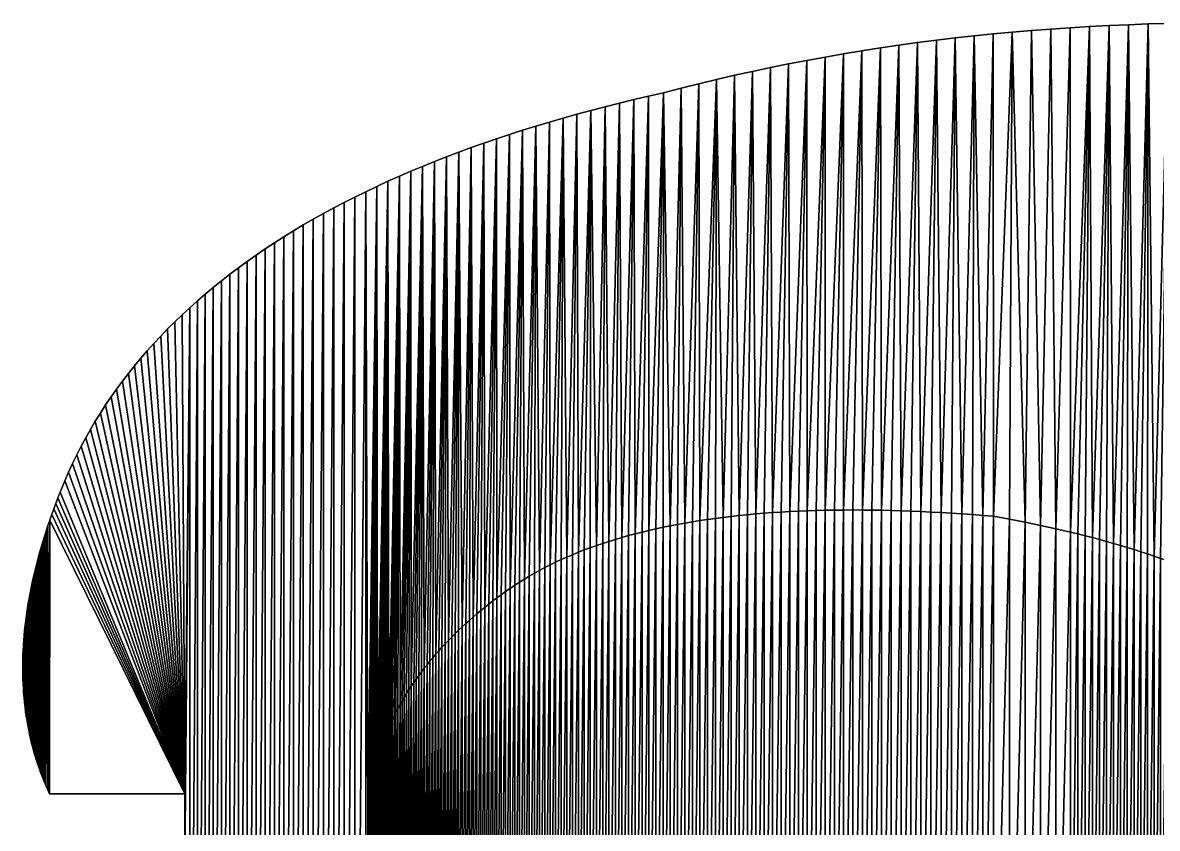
# Model space of a CAD drawing. Extents: x 10 to 917, y 10 to 841.
# Drawn here: x 9.7 to 108, y 80.1 to 149.8 of the extents above; entities that cross this region are included whole.
import ezdxf

# ---------------------------------------------------------------- set-up
doc = ezdxf.new("R2010")
doc.units = 0
doc.header["$MEASUREMENT"] = 0
doc.layers.get('0').update_dxf_attribs({"linetype": 'CONTINUOUS'})

msp = doc.modelspace()

# ---------------------------------------------------------------- linework, layer by layer
for p, q in [((100.397, 149.371), (98.722, 149.256)), ((102.079, 149.472), (100.397, 149.371)), ((103.768, 149.56), (102.079, 149.472)), ((105.464, 149.634), (103.768, 149.56)), ((107.167, 149.695), (105.464, 149.634)), ((108.877, 149.742), (107.167, 149.695)), ((90.455, 148.481), (88.823, 148.286)), ((92.094, 148.663), (90.455, 148.481)), ((93.741, 148.831), (92.094, 148.663)), ((95.394, 148.986), (93.741, 148.831)), ((97.055, 149.128), (95.394, 148.986)), ((98.722, 149.256), (97.055, 149.128)), ((83.968, 147.619), (82.365, 147.37)), ((85.579, 147.855), (83.968, 147.619)), ((87.197, 148.077), (85.579, 147.855)), ((88.823, 148.286), (87.197, 148.077)), ((77.595, 146.542), (76.02, 146.239)), ((79.178, 146.832), (77.595, 146.542)), ((80.768, 147.108), (79.178, 146.832)), ((82.365, 147.37), (80.768, 147.108)), ((72.89, 145.593), (71.336, 145.25)), ((74.452, 145.923), (72.89, 145.593)), ((76.02, 146.239), (74.452, 145.923)), ((68.249, 144.523), (66.716, 144.14)), ((69.789, 144.893), (68.249, 144.523)), ((71.336, 145.25), (69.789, 144.893)), ((63.902, 143.452), (62.629, 143.154)), ((65.19, 143.743), (63.902, 143.452)), ((66.716, 144.14), (65.19, 143.743)), ((60.13, 142.536), (58.902, 142.216)), ((61.372, 142.849), (60.13, 142.536)), ((62.629, 143.154), (61.372, 142.849)), ((56.494, 141.553), (55.312, 141.21)), ((57.69, 141.888), (56.494, 141.553)), ((58.902, 142.216), (57.69, 141.888)), ((52.994, 140.503), (51.858, 140.138)), ((54.146, 140.86), (52.994, 140.503)), ((55.312, 141.21), (54.146, 140.86)), ((50.737, 139.765), (49.631, 139.386)), ((51.858, 140.138), (50.737, 139.765)), ((47.465, 138.604), (46.405, 138.202)), ((48.541, 138.999), (47.465, 138.604)), ((49.631, 139.386), (48.541, 138.999)), ((45.36, 137.792), (44.33, 137.375)), ((46.405, 138.202), (45.36, 137.792)), ((43.315, 136.951), (42.315, 136.519)), ((44.33, 137.375), (43.315, 136.951)), ((40.362, 135.633), (39.408, 135.179)), ((41.331, 136.08), (40.362, 135.633)), ((42.315, 136.519), (41.331, 136.08)), ((38.469, 134.718), (37.545, 134.249)), ((39.408, 135.179), (38.469, 134.718)), ((36.636, 133.772), (35.743, 133.289)), ((37.545, 134.249), (36.636, 133.772)), ((34.864, 132.797), (34.001, 132.299)), ((35.743, 133.289), (34.864, 132.797)), ((33.153, 131.793), (32.32, 131.279)), ((34.001, 132.299), (33.153, 131.793)), ((31.503, 130.758), (30.7, 130.23)), ((32.32, 131.279), (31.503, 130.758)), ((29.913, 129.694), (29.141, 129.151)), ((30.7, 130.23), (29.913, 129.694)), ((29.141, 129.151), (28.384, 128.6)), ((27.642, 128.042), (26.915, 127.476)), ((28.384, 128.6), (27.642, 128.042)), ((26.204, 126.903), (25.507, 126.323)), ((26.915, 127.476), (26.204, 126.903)), ((25.507, 126.323), (24.826, 125.735)), ((24.16, 125.14), (23.509, 124.537)), ((24.826, 125.735), (24.16, 125.14)), ((22.874, 123.927), (22.253, 123.309)), ((23.509, 124.537), (22.874, 123.927)), ((22.253, 123.309), (21.648, 122.684)), ((21.058, 122.052), (20.483, 121.412)), ((21.648, 122.684), (21.058, 122.052)), ((20.483, 121.412), (19.923, 120.764)), ((19.378, 120.11), (18.849, 119.447)), ((19.923, 120.764), (19.378, 120.11)), ((18.849, 119.447), (18.334, 118.778)), ((17.835, 118.101), (17.351, 117.416)), ((18.334, 118.778), (17.835, 118.101)), ((17.351, 117.416), (16.882, 116.724)), ((16.429, 116.025), (15.99, 115.318)), ((16.882, 116.724), (16.429, 116.025)), ((15.99, 115.318), (15.567, 114.604)), ((15.567, 114.604), (15.158, 113.882)), ((14.765, 113.153), (14.388, 112.417)), ((15.158, 113.882), (14.765, 113.153)), ((14.388, 112.417), (14.025, 111.673)), ((14.025, 111.673), (13.677, 110.921)), ((13.345, 110.163), (12.947, 109.18)), ((13.677, 110.921), (13.345, 110.163)), ((12.947, 109.18), (12.756, 108.692)), ((12.571, 108.206), (12.392, 107.722)), ((12.756, 108.692), (12.571, 108.206)), ((12.219, 107.241), (12.052, 106.762)), ((12.392, 107.722), (12.219, 107.241)), ((71.755, 107.156), (71.057, 107.08)), ((72.461, 107.227), (71.755, 107.156)), ((73.176, 107.292), (72.461, 107.227)), ((73.9, 107.351), (73.176, 107.292)), ((74.631, 107.405), (73.9, 107.351)), ((75.371, 107.453), (74.631, 107.405)), ((76.12, 107.496), (75.371, 107.453)), ((76.877, 107.533), (76.12, 107.496)), ((77.642, 107.564), (76.877, 107.533)), ((78.416, 107.59), (77.642, 107.564)), ((79.198, 107.61), (78.416, 107.59)), ((79.988, 107.624), (79.198, 107.61)), ((80.787, 107.633), (79.988, 107.624)), ((81.594, 107.636), (80.787, 107.633)), ((82.41, 107.634), (81.594, 107.636)), ((83.234, 107.625), (82.41, 107.634)), ((84.066, 107.612), (83.234, 107.625)), ((84.907, 107.592), (84.066, 107.612)), ((85.756, 107.567), (84.907, 107.592)), ((86.613, 107.536), (85.756, 107.567)), ((87.479, 107.5), (86.613, 107.536)), ((88.353, 107.458), (87.479, 107.5)), ((89.236, 107.41), (88.353, 107.458)), ((90.127, 107.357), (89.236, 107.41)), ((91.026, 107.298), (90.127, 107.357)), ((91.934, 107.234), (91.026, 107.298)), ((92.85, 107.164), (91.934, 107.234)), ((93.775, 107.088), (92.85, 107.164)), ((11.89, 106.284), (11.734, 105.81)), ((12.052, 106.762), (11.89, 106.284)), ((65.15, 106.138), (64.536, 106.006)), ((65.773, 106.266), (65.15, 106.138)), ((66.404, 106.387), (65.773, 106.266)), ((67.043, 106.503), (66.404, 106.387)), ((67.691, 106.613), (67.043, 106.503)), ((68.348, 106.718), (67.691, 106.613)), ((69.012, 106.817), (68.348, 106.718)), ((69.685, 106.91), (69.012, 106.817)), ((70.367, 106.998), (69.685, 106.91)), ((71.057, 107.08), (70.367, 106.998)), ((95.155, 106.84), (93.775, 107.088)), ((96.511, 106.579), (95.155, 106.84)), ((97.844, 106.305), (96.511, 106.579)), ((99.154, 106.018), (97.844, 106.305)), ((11.584, 105.337), (11.439, 104.866)), ((11.734, 105.81), (11.584, 105.337)), ((61.59, 105.257), (61.025, 105.091)), ((62.162, 105.418), (61.59, 105.257)), ((62.743, 105.574), (62.162, 105.418)), ((63.332, 105.723), (62.743, 105.574)), ((63.93, 105.867), (63.332, 105.723)), ((64.536, 106.006), (63.93, 105.867)), ((100.441, 105.718), (99.154, 106.018)), ((101.075, 105.563), (100.441, 105.718)), ((101.704, 105.404), (101.075, 105.563)), ((102.326, 105.243), (101.704, 105.404)), ((102.943, 105.078), (102.326, 105.243)), ((11.301, 104.398), (11.168, 103.932)), ((11.439, 104.866), (11.301, 104.398)), ((58.331, 104.174), (57.817, 103.973)), ((58.853, 104.368), (58.331, 104.174)), ((59.384, 104.557), (58.853, 104.368)), ((59.922, 104.741), (59.384, 104.557)), ((60.47, 104.919), (59.922, 104.741)), ((61.025, 105.091), (60.47, 104.919)), ((103.554, 104.91), (102.943, 105.078)), ((104.16, 104.739), (103.554, 104.91)), ((104.759, 104.564), (104.16, 104.739)), ((105.352, 104.386), (104.759, 104.564)), ((105.94, 104.205), (105.352, 104.386)), ((106.522, 104.021), (105.94, 104.205)), ((11.041, 103.468), (10.919, 103.006)), ((11.168, 103.932), (11.041, 103.468)), ((56.326, 103.338), (55.846, 103.115)), ((56.815, 103.556), (56.326, 103.338)), ((57.312, 103.767), (56.815, 103.556)), ((57.817, 103.973), (57.312, 103.767)), ((107.098, 103.833), (106.522, 104.021)), ((107.668, 103.642), (107.098, 103.833)), ((108.232, 103.448), (107.668, 103.642)), ((10.804, 102.547), (10.694, 102.09)), ((10.919, 103.006), (10.804, 102.547)), ((54.455, 102.413), (54.009, 102.167)), ((54.91, 102.653), (54.455, 102.413)), ((55.374, 102.887), (54.91, 102.653)), ((55.846, 103.115), (55.374, 102.887)), ((10.59, 101.634), (10.491, 101.182)), ((10.694, 102.09), (10.59, 101.634)), ((52.719, 101.397), (52.306, 101.129)), ((53.14, 101.659), (52.719, 101.397)), ((53.57, 101.916), (53.14, 101.659)), ((54.009, 102.167), (53.57, 101.916)), ((10.312, 100.282), (10.231, 99.836)), ((10.399, 100.731), (10.312, 100.282)), ((10.491, 101.182), (10.399, 100.731)), ((51.135, 100.306), (50.77, 100.034)), ((51.504, 100.576), (51.135, 100.306)), ((51.901, 100.855), (51.504, 100.576)), ((52.306, 101.129), (51.901, 100.855)), ((10.155, 99.392), (10.086, 98.95)), ((10.231, 99.836), (10.155, 99.392)), ((50.06, 99.486), (49.713, 99.209)), ((50.412, 99.761), (50.06, 99.486)), ((50.77, 100.034), (50.412, 99.761)), ((10.022, 98.51), (9.964, 98.073)), ((10.086, 98.95), (10.022, 98.51)), ((48.708, 98.368), (48.385, 98.085)), ((49.037, 98.65), (48.708, 98.368)), ((49.372, 98.93), (49.037, 98.65)), ((49.713, 99.209), (49.372, 98.93)), ((9.912, 97.637), (9.865, 97.204)), ((9.964, 98.073), (9.912, 97.637)), ((47.756, 97.513), (47.45, 97.224)), ((48.067, 97.8), (47.756, 97.513)), ((48.385, 98.085), (48.067, 97.8)), ((9.789, 96.344), (9.76, 95.918)), ((9.824, 96.773), (9.789, 96.344)), ((9.865, 97.204), (9.824, 96.773)), ((46.567, 96.349), (46.285, 96.053)), ((46.856, 96.642), (46.567, 96.349)), ((47.15, 96.934), (46.856, 96.642)), ((47.45, 97.224), (47.15, 96.934)), ((9.736, 95.493), (9.719, 95.071)), ((9.76, 95.918), (9.736, 95.493)), ((45.737, 95.458), (45.472, 95.157)), ((46.008, 95.756), (45.737, 95.458)), ((46.285, 96.053), (46.008, 95.756)), ((9.707, 94.651), (9.7, 94.234)), ((9.719, 95.071), (9.707, 94.651)), ((44.959, 94.552), (44.712, 94.246)), ((45.213, 94.855), (44.959, 94.552)), ((45.472, 95.157), (45.213, 94.855)), ((9.7, 94.234), (9.7, 93.818)), ((9.7, 93.818), (9.705, 93.405)), ((9.705, 93.405), (9.716, 92.993)), ((44.234, 93.63), (44.004, 93.32)), ((44.47, 93.939), (44.234, 93.63)), ((44.712, 94.246), (44.47, 93.939)), ((9.716, 92.993), (9.733, 92.584)), ((9.733, 92.584), (9.756, 92.178)), ((43.349, 92.379), (43.142, 92.062)), ((43.561, 92.694), (43.349, 92.379)), ((43.78, 93.008), (43.561, 92.694)), ((44.004, 93.32), (43.78, 93.008)), ((9.756, 92.178), (9.784, 91.773)), ((9.784, 91.773), (9.818, 91.371)), ((42.746, 91.422), (42.556, 91.1)), ((42.941, 91.743), (42.746, 91.422)), ((43.142, 92.062), (42.941, 91.743)), ((9.818, 91.371), (9.858, 90.97)), ((9.858, 90.97), (9.904, 90.572)), ((9.904, 90.572), (9.955, 90.177)), ((42.195, 90.451), (42.023, 90.123)), ((42.373, 90.776), (42.195, 90.451)), ((42.556, 91.1), (42.373, 90.776)), ((9.955, 90.177), (10.012, 89.783)), ((10.012, 89.783), (10.075, 89.392)), ((41.697, 89.464), (41.543, 89.132)), ((41.857, 89.794), (41.697, 89.464)), ((42.023, 90.123), (41.857, 89.794)), ((10.075, 89.392), (10.144, 89.002)), ((10.144, 89.002), (10.218, 88.615)), ((10.218, 88.615), (10.298, 88.23)), ((41.251, 88.462), (41.115, 88.125)), ((41.394, 88.798), (41.251, 88.462)), ((41.543, 89.132), (41.394, 88.798)), ((10.298, 88.23), (10.384, 87.848)), ((10.384, 87.848), (10.476, 87.467)), ((10.476, 87.467), (10.573, 87.089)), ((40.858, 87.445), (40.739, 87.103)), ((40.983, 87.786), (40.858, 87.445)), ((41.115, 88.125), (40.983, 87.786)), ((10.573, 87.089), (10.676, 86.713)), ((10.676, 86.713), (10.785, 86.339)), ((40.625, 86.759), (40.517, 86.413)), ((40.739, 87.103), (40.625, 86.759)), ((10.785, 86.339), (10.9, 85.968)), ((10.9, 85.968), (11.02, 85.598)), ((11.02, 85.598), (11.147, 85.231)), ((40.319, 85.716), (40.229, 85.366)), ((40.416, 86.065), (40.319, 85.716)), ((40.517, 86.413), (40.416, 86.065)), ((11.147, 85.231), (11.279, 84.866)), ((11.279, 84.866), (11.416, 84.503)), ((11.416, 84.503), (11.56, 84.142)), ((40.066, 84.659), (39.993, 84.303)), ((40.145, 85.013), (40.066, 84.659)), ((40.229, 85.366), (40.145, 85.013)), ((11.56, 84.142), (11.709, 83.784)), ((11.709, 83.784), (11.864, 83.427)), ((39.865, 83.586), (39.81, 83.226)), ((39.926, 83.946), (39.865, 83.586)), ((39.993, 84.303), (39.926, 83.946)), ((11.864, 83.427), (12.025, 83.073)), ((12.025, 83.073), (23.729, 83.073)), ((23.729, 83.073), (23.729, 76.731)), ((39.76, 82.863), (39.716, 82.499)), ((39.81, 83.226), (39.76, 82.863)), ((39.647, 81.765), (39.62, 81.396)), ((39.679, 82.133), (39.647, 81.765)), ((39.716, 82.499), (39.679, 82.133)), ((39.585, 80.653), (39.577, 80.278)), ((39.6, 81.025), (39.585, 80.653)), ((39.62, 81.396), (39.6, 81.025)), ((39.577, 80.278), (39.574, 79.902))]:
    msp.add_line(p, q)

# ---------------------------------------------------------------- meshes
mesh = msp.add_polyface()
corners = [(79.988, 107.624), (80.768, 147.108), (80.787, 107.633), (82.365, 147.37), (81.594, 107.636), (82.41, 107.634), (83.968, 147.619), (83.234, 107.625), (84.066, 107.612), (85.579, 147.855), (84.907, 107.592), (85.756, 107.567), (87.197, 148.077), (86.613, 107.536), (87.479, 107.5), (88.823, 148.286), (88.353, 107.458), (89.236, 107.41), (90.455, 148.481), (90.127, 107.357), (91.026, 107.298), (92.094, 148.663), (91.934, 107.234), (92.85, 107.164), (93.741, 148.831), (93.775, 107.088), (95.394, 148.986), (95.155, 106.84), (96.511, 106.579), (97.055, 149.128), (97.844, 106.305), (98.722, 149.256), (99.154, 106.018), (100.397, 149.371), (100.441, 105.718), (102.079, 149.472), (101.075, 105.563), (101.704, 105.404), (102.326, 105.243), (103.768, 149.56), (102.943, 105.078), (103.554, 104.91), (104.16, 104.739), (105.464, 149.634)]
mesh.append_faces([[corners[k] for k in face] for face in [(0, 1, 2), (2, 3, 4), (4, 3, 5), (5, 6, 7), (7, 6, 8), (8, 9, 10), (10, 9, 11), (11, 12, 13), (13, 12, 14), (14, 15, 16), (16, 15, 17), (17, 18, 19), (19, 18, 20), (20, 21, 22), (22, 21, 23), (23, 24, 25), (25, 26, 27), (27, 26, 28), (28, 29, 30), (30, 31, 32), (32, 33, 34), (34, 35, 36), (36, 35, 37), (37, 35, 38), (38, 39, 40), (40, 39, 41), (41, 39, 42)]], dxfattribs={"vtx0": -1, "vtx1": -1})
mesh.append_faces([[corners[k] for k in face] for face in [(2, 1, 3), (5, 3, 6), (8, 6, 9), (11, 9, 12), (14, 12, 15), (17, 15, 18), (20, 18, 21), (23, 21, 24), (25, 24, 26), (28, 26, 29), (30, 29, 31), (32, 31, 33), (34, 33, 35), (38, 35, 39), (42, 39, 43)]], dxfattribs={"vtx0": -1, "vtx2": -1})
mesh = msp.add_polyface()
corners = [(117.988, 149.746), (117.914, 134.03), (117.534, 149.778), (130.294, 134.03), (118.435, 149.708), (118.876, 149.667), (119.312, 149.62), (119.741, 149.569), (104.16, 104.739), (105.464, 149.634), (104.759, 104.564), (105.352, 104.386), (105.94, 104.205), (107.167, 149.695), (106.522, 104.021), (107.098, 103.833), (107.668, 103.642), (108.877, 149.742), (108.232, 103.448), (108.791, 103.251), (109.343, 103.05), (110.594, 149.776), (109.89, 102.846), (110.431, 102.639), (110.966, 102.429), (112.319, 149.797), (111.495, 102.215), (112.019, 101.998), (112.536, 101.777), (113.048, 120.898), (114.05, 149.804), (113.048, 101.554), (117.914, 127.689), (135.693, 120.898), (115.789, 149.798), (113.048, 114.556), (113.554, 101.327), (136.63, 114.556), (114.054, 101.097), (114.548, 100.864), (115.036, 100.627), (115.518, 100.387), (115.995, 100.144), (116.466, 99.898)]
mesh.append_faces([[corners[k] for k in face] for face in [(0, 1, 2), (1, 0, 3), (8, 9, 10), (10, 9, 11), (11, 9, 12), (12, 13, 14), (14, 13, 15), (15, 13, 16), (16, 17, 18), (18, 17, 19), (19, 17, 20), (20, 21, 22), (22, 21, 23), (23, 21, 24), (24, 25, 26), (26, 25, 27), (27, 25, 28), (28, 29, 31), (29, 32, 33), (32, 2, 1), (31, 35, 36), (35, 31, 29), (36, 37, 38), (38, 37, 39), (39, 37, 40), (40, 37, 41), (41, 37, 42), (42, 37, 43)]], dxfattribs={"vtx0": -1, "vtx1": -1})
mesh.append_faces([[corners[k] for k in face] for face in [(28, 25, 29), (29, 30, 32)]], dxfattribs={"vtx0": -1, "vtx1": -1, "vtx2": -1})
mesh.append_faces([[corners[k] for k in face] for face in [(3, 0, 4), (3, 4, 5), (3, 5, 6), (3, 6, 7), (12, 9, 13), (16, 13, 17), (20, 17, 21), (24, 21, 25), (29, 25, 30), (32, 30, 34), (32, 34, 2), (36, 35, 37)]], dxfattribs={"vtx0": -1, "vtx2": -1})
mesh = msp.add_polyface()
corners = [(60.47, 104.919), (61.372, 142.849), (61.025, 105.091), (61.59, 105.257), (62.629, 143.154), (62.162, 105.418), (62.743, 105.574), (63.902, 143.452), (63.332, 105.723), (63.93, 105.867), (65.19, 143.743), (64.536, 106.006), (65.15, 106.138), (65.773, 106.266), (66.716, 144.14), (66.404, 106.387), (67.043, 106.503), (68.249, 144.523), (67.691, 106.613), (68.348, 106.718), (69.789, 144.893), (69.012, 106.817), (69.685, 106.91), (70.367, 106.998), (71.336, 145.25), (71.057, 107.08), (71.755, 107.156), (72.89, 145.593), (72.461, 107.227), (73.176, 107.292), (74.452, 145.923), (73.9, 107.351), (74.631, 107.405), (76.02, 146.239), (75.371, 107.453), (76.12, 107.496), (77.595, 146.542), (76.877, 107.533), (77.642, 107.564), (79.178, 146.832), (78.416, 107.59), (79.198, 107.61), (80.768, 147.108), (79.988, 107.624)]
mesh.append_faces([[corners[k] for k in face] for face in [(0, 1, 2), (2, 1, 3), (3, 4, 5), (5, 4, 6), (6, 7, 8), (8, 7, 9), (9, 10, 11), (11, 10, 12), (12, 10, 13), (13, 14, 15), (15, 14, 16), (16, 17, 18), (18, 17, 19), (19, 20, 21), (21, 20, 22), (22, 20, 23), (23, 24, 25), (25, 24, 26), (26, 27, 28), (28, 27, 29), (29, 30, 31), (31, 30, 32), (32, 33, 34), (34, 33, 35), (35, 36, 37), (37, 36, 38), (38, 39, 40), (40, 39, 41), (41, 42, 43)]], dxfattribs={"vtx0": -1, "vtx1": -1})
mesh.append_faces([[corners[k] for k in face] for face in [(3, 1, 4), (6, 4, 7), (9, 7, 10), (13, 10, 14), (16, 14, 17), (19, 17, 20), (23, 20, 24), (26, 24, 27), (29, 27, 30), (32, 30, 33), (35, 33, 36), (38, 36, 39), (41, 39, 42)]], dxfattribs={"vtx0": -1, "vtx2": -1})
mesh = msp.add_polyface()
corners = [(47.756, 97.513), (48.541, 138.999), (48.067, 97.8), (48.385, 98.085), (48.708, 98.368), (49.631, 139.386), (49.037, 98.65), (49.372, 98.93), (49.713, 99.209), (50.737, 139.765), (50.06, 99.486), (50.412, 99.761), (50.77, 100.034), (51.858, 140.138), (51.135, 100.306), (51.504, 100.576), (51.901, 100.855), (52.994, 140.503), (52.306, 101.129), (52.719, 101.397), (53.14, 101.659), (54.146, 140.86), (53.57, 101.916), (54.009, 102.167), (54.455, 102.413), (55.312, 141.21), (54.91, 102.653), (55.374, 102.887), (56.494, 141.553), (55.846, 103.115), (56.326, 103.338), (56.815, 103.556), (57.69, 141.888), (57.312, 103.767), (57.817, 103.973), (58.902, 142.216), (58.331, 104.174), (58.853, 104.368), (59.384, 104.557), (60.13, 142.536), (59.922, 104.741), (60.47, 104.919), (61.372, 142.849)]
mesh.append_faces([[corners[k] for k in face] for face in [(0, 1, 2), (2, 1, 3), (3, 1, 4), (4, 5, 6), (6, 5, 7), (7, 5, 8), (8, 9, 10), (10, 9, 11), (11, 9, 12), (12, 13, 14), (14, 13, 15), (15, 13, 16), (16, 17, 18), (18, 17, 19), (19, 17, 20), (20, 21, 22), (22, 21, 23), (23, 21, 24), (24, 25, 26), (26, 25, 27), (27, 28, 29), (29, 28, 30), (30, 28, 31), (31, 32, 33), (33, 32, 34), (34, 35, 36), (36, 35, 37), (37, 35, 38), (38, 39, 40), (40, 39, 41)]], dxfattribs={"vtx0": -1, "vtx1": -1})
mesh.append_faces([[corners[k] for k in face] for face in [(4, 1, 5), (8, 5, 9), (12, 9, 13), (16, 13, 17), (20, 17, 21), (24, 21, 25), (27, 25, 28), (31, 28, 32), (34, 32, 35), (38, 35, 39), (41, 39, 42)]], dxfattribs={"vtx0": -1, "vtx2": -1})
mesh = msp.add_polyface()
corners = [(23.729, 83.073), (22.874, 123.927), (23.509, 124.537), (24.16, 125.14), (39.577, 80.278), (39.408, 135.179), (40.362, 135.633), (40.416, 86.065), (41.331, 136.08), (40.983, 87.786), (41.115, 88.125), (41.251, 88.462), (41.394, 88.798), (42.315, 136.519), (41.543, 89.132), (41.697, 89.464), (41.857, 89.794), (42.023, 90.123), (42.195, 90.451), (42.373, 90.776), (43.315, 136.951), (42.556, 91.1), (42.746, 91.422), (42.941, 91.743), (43.142, 92.062), (43.349, 92.379), (44.33, 137.375), (43.561, 92.694), (43.78, 93.008), (44.004, 93.32), (44.234, 93.63), (44.47, 93.939), (45.36, 137.792), (44.712, 94.246), (44.959, 94.552), (45.213, 94.855), (45.472, 95.157), (46.405, 138.202), (45.737, 95.458), (46.008, 95.756), (46.285, 96.053), (46.567, 96.349), (47.465, 138.604), (46.856, 96.642), (47.15, 96.934), (47.45, 97.224), (47.756, 97.513), (48.541, 138.999)]
mesh.append_faces([[corners[k] for k in face] for face in [(9, 8, 10), (10, 8, 11), (11, 8, 12), (12, 13, 14), (14, 13, 15), (15, 13, 16), (16, 13, 17), (17, 13, 18), (18, 13, 19), (19, 20, 21), (21, 20, 22), (22, 20, 23), (23, 20, 24), (24, 20, 25), (25, 26, 27), (27, 26, 28), (28, 26, 29), (29, 26, 30), (30, 26, 31), (31, 32, 33), (33, 32, 34), (34, 32, 35), (35, 32, 36), (36, 37, 38), (38, 37, 39), (39, 37, 40), (40, 37, 41), (41, 42, 43), (43, 42, 44), (44, 42, 45), (45, 42, 46)]], dxfattribs={"vtx0": -1, "vtx1": -1})
mesh.append_faces([[corners[k] for k in face] for face in [(0, 1, 2), (0, 2, 3), (4, 5, 6), (7, 6, 8), (12, 8, 13), (19, 13, 20), (25, 20, 26), (31, 26, 32), (36, 32, 37), (41, 37, 42), (46, 42, 47)]], dxfattribs={"vtx0": -1, "vtx2": -1})
mesh = msp.add_polyface()
corners = [(23.729, 83.073), (24.16, 125.14), (23.729, 76.731), (24.16, 34.665), (24.826, 125.735), (24.826, 34.07), (25.507, 126.323), (25.507, 33.482), (26.204, 126.903), (26.204, 32.901), (26.915, 127.476), (26.915, 32.328), (27.642, 128.042), (27.642, 31.763), (28.384, 128.6), (28.384, 31.205), (29.141, 129.151), (29.141, 30.654), (29.913, 129.694), (29.913, 30.111), (30.7, 130.23), (30.7, 29.575), (31.503, 130.758), (31.503, 29.046), (32.32, 131.279), (32.32, 28.525), (33.153, 131.793), (33.153, 28.012), (34.001, 132.299), (34.001, 27.506), (34.864, 132.797), (34.864, 27.007), (35.743, 133.289), (35.743, 26.516), (36.636, 133.772), (36.636, 26.032), (37.545, 134.249), (37.545, 25.556), (38.469, 134.718), (38.469, 25.087), (39.408, 135.179), (39.574, 79.902), (39.577, 80.278), (40.362, 135.633), (39.585, 80.653), (39.6, 81.025), (39.62, 81.396), (39.647, 81.765), (39.679, 82.133), (39.716, 82.499), (39.76, 82.863), (39.81, 83.226), (39.865, 83.586), (39.926, 83.946), (39.993, 84.303), (40.066, 84.659), (40.145, 85.013), (40.229, 85.366), (40.319, 85.716), (40.416, 86.065), (41.331, 136.08), (40.517, 86.413), (40.625, 86.759), (40.739, 87.103), (40.858, 87.445), (40.983, 87.786)]
mesh.append_faces([[corners[k] for k in face] for face in [(0, 1, 2), (41, 40, 42), (42, 43, 44), (44, 43, 45), (45, 43, 46), (46, 43, 47), (47, 43, 48), (48, 43, 49), (49, 43, 50), (50, 43, 51), (51, 43, 52), (52, 43, 53), (53, 43, 54), (54, 43, 55), (55, 43, 56), (56, 43, 57), (57, 43, 58), (58, 43, 59), (59, 60, 61), (61, 60, 62), (62, 60, 63), (63, 60, 64), (64, 60, 65)]], dxfattribs={"vtx0": -1, "vtx1": -1})
mesh.append_faces([[corners[k] for k in face] for face in [(3, 1, 4), (5, 4, 6), (7, 6, 8), (9, 8, 10), (11, 10, 12), (13, 12, 14), (15, 14, 16), (17, 16, 18), (19, 18, 20), (21, 20, 22), (23, 22, 24), (25, 24, 26), (27, 26, 28), (29, 28, 30), (31, 30, 32), (33, 32, 34), (35, 34, 36), (37, 36, 38), (39, 38, 40)]], dxfattribs={"vtx0": -1, "vtx2": -1})
mesh = msp.add_polyface()
corners = [(11.041, 56.336), (11.02, 74.207), (11.147, 74.574), (11.168, 55.873), (11.279, 74.939), (11.301, 55.406), (11.416, 75.302), (11.439, 54.938), (11.56, 75.662), (11.584, 54.468), (11.709, 76.021), (11.734, 53.995), (11.864, 76.377), (11.89, 53.52), (12.025, 76.731), (12.052, 53.043), (23.729, 76.731), (12.219, 52.564), (12.392, 52.082), (24.16, 34.665), (24.16, 125.14), (24.826, 125.735), (24.826, 34.07), (25.507, 126.323), (25.507, 33.482), (26.204, 126.903), (26.204, 32.901), (26.915, 127.476), (26.915, 32.328), (27.642, 128.042), (27.642, 31.763), (28.384, 128.6), (28.384, 31.205), (29.141, 129.151), (29.141, 30.654), (29.913, 129.694), (29.913, 30.111), (30.7, 130.23), (30.7, 29.575), (31.503, 130.758), (31.503, 29.046), (32.32, 131.279), (32.32, 28.525), (33.153, 131.793), (33.153, 28.012), (34.001, 132.299), (34.001, 27.506), (34.864, 132.797), (34.864, 27.007), (35.743, 133.289), (35.743, 26.516), (36.636, 133.772), (36.636, 26.032), (37.545, 134.249), (37.545, 25.556), (38.469, 134.718), (38.469, 25.087), (39.408, 135.179), (39.408, 24.625), (39.574, 79.902), (39.577, 79.526), (40.362, 24.171), (39.585, 79.152), (39.6, 78.779), (39.62, 78.408)]
mesh.append_faces([[corners[k] for k in face] for face in [(0, 2, 3), (3, 4, 5), (5, 6, 7), (7, 8, 9), (9, 10, 11), (11, 12, 13), (13, 14, 15), (15, 16, 17), (17, 16, 18), (19, 21, 22), (22, 23, 24), (24, 25, 26), (26, 27, 28), (28, 29, 30), (30, 31, 32), (32, 33, 34), (34, 35, 36), (36, 37, 38), (38, 39, 40), (40, 41, 42), (42, 43, 44), (44, 45, 46), (46, 47, 48), (48, 49, 50), (50, 51, 52), (52, 53, 54), (54, 55, 56), (56, 57, 58), (60, 58, 59)]], dxfattribs={"vtx0": -1, "vtx1": -1})
mesh.append_faces([[corners[k] for k in face] for face in [(19, 16, 20), (58, 57, 59)]], dxfattribs={"vtx0": -1, "vtx1": -1, "vtx2": -1})
mesh.append_faces([[corners[k] for k in face] for face in [(0, 1, 2), (3, 2, 4), (5, 4, 6), (7, 6, 8), (9, 8, 10), (11, 10, 12), (13, 12, 14), (15, 14, 16), (61, 60, 62), (61, 62, 63), (61, 63, 64)]], dxfattribs={"vtx0": -1, "vtx2": -1})
mesh = msp.add_polyface()
corners = [(10.218, 88.615), (10.155, 99.392), (10.231, 99.836), (10.298, 88.23), (10.312, 100.282), (10.384, 87.848), (10.399, 100.731), (10.476, 87.467), (10.491, 101.182), (10.573, 87.089), (10.59, 101.634), (10.676, 86.713), (10.694, 102.09), (10.785, 86.339), (10.804, 102.547), (10.9, 85.968), (10.919, 103.006), (11.02, 85.598), (11.041, 103.468), (11.147, 85.231), (11.168, 103.932), (11.279, 84.866), (11.301, 104.398), (11.416, 84.503), (11.439, 104.866), (11.56, 84.142), (11.584, 105.337), (11.709, 83.784), (11.734, 105.81), (11.864, 83.427), (11.89, 106.284), (12.025, 83.073), (12.052, 106.762), (23.729, 83.073), (12.219, 107.241), (12.392, 107.722), (12.571, 108.206), (12.756, 108.692), (12.947, 109.18), (13.345, 110.163), (13.677, 110.921), (14.025, 111.673), (14.388, 112.417), (14.765, 113.153), (15.158, 113.882), (15.567, 114.604), (15.99, 115.318), (16.429, 116.025), (16.882, 116.724), (17.351, 117.416), (17.835, 118.101), (18.334, 118.778), (18.849, 119.447), (19.378, 120.11), (19.923, 120.764), (20.483, 121.412), (21.058, 122.052), (21.648, 122.684), (22.253, 123.309), (22.874, 123.927)]
mesh.append_faces([[corners[k] for k in face] for face in [(0, 1, 2), (3, 2, 4), (5, 4, 6), (7, 6, 8), (9, 8, 10), (11, 10, 12), (13, 12, 14), (15, 14, 16), (17, 16, 18), (19, 18, 20), (21, 20, 22), (23, 22, 24), (25, 24, 26), (27, 26, 28), (29, 28, 30), (31, 30, 32), (33, 32, 34), (33, 34, 35), (33, 35, 36), (33, 36, 37), (33, 37, 38), (33, 38, 39), (33, 39, 40), (33, 40, 41), (33, 41, 42), (33, 42, 43), (33, 43, 44), (33, 44, 45), (33, 45, 46), (33, 46, 47), (33, 47, 48), (33, 48, 49), (33, 49, 50), (33, 50, 51), (33, 51, 52), (33, 52, 53), (33, 53, 54), (33, 54, 55), (33, 55, 56), (33, 56, 57), (33, 57, 58), (33, 58, 59)]], dxfattribs={"vtx0": -1, "vtx2": -1})
mesh = msp.add_polyface()
corners = [(58.853, 55.436), (59.384, 104.557), (59.384, 55.247), (59.922, 104.741), (59.922, 55.064), (60.47, 104.919), (60.47, 54.886), (61.025, 105.091), (61.025, 54.714), (61.59, 105.257), (61.59, 54.547), (62.162, 105.418), (62.162, 54.386), (62.743, 105.574), (62.743, 54.231), (63.332, 105.723), (63.332, 54.081), (63.93, 105.867), (63.93, 53.937), (64.536, 106.006), (64.536, 53.799), (65.15, 106.138), (65.15, 53.666), (65.773, 106.266), (65.773, 53.539), (66.404, 106.387), (66.404, 53.418), (67.043, 106.503), (67.043, 53.302), (67.691, 106.613), (67.691, 53.192), (68.348, 106.718), (68.348, 53.087), (69.012, 106.817), (69.012, 52.988), (69.685, 106.91), (69.685, 52.895), (70.367, 106.998), (70.367, 52.807), (71.057, 107.08), (71.057, 52.725), (71.755, 107.156), (71.755, 52.649), (72.461, 107.227), (72.461, 52.578), (73.176, 107.292), (73.176, 52.513), (73.9, 107.351), (73.9, 52.453), (74.631, 107.405), (74.631, 52.399), (75.371, 107.453), (75.371, 52.351), (76.12, 107.496), (76.12, 52.309), (76.877, 107.533)]
mesh.append_faces([[corners[k] for k in face] for face in [(0, 1, 2), (2, 3, 4), (4, 5, 6), (6, 7, 8), (8, 9, 10), (10, 11, 12), (12, 13, 14), (14, 15, 16), (16, 17, 18), (18, 19, 20), (20, 21, 22), (22, 23, 24), (24, 25, 26), (26, 27, 28), (28, 29, 30), (30, 31, 32), (32, 33, 34), (34, 35, 36), (36, 37, 38), (38, 39, 40), (40, 41, 42), (42, 43, 44), (44, 45, 46), (46, 47, 48), (48, 49, 50), (50, 51, 52), (52, 53, 54)]], dxfattribs={"vtx0": -1, "vtx1": -1})
mesh.append_faces([[corners[k] for k in face] for face in [(2, 1, 3), (4, 3, 5), (6, 5, 7), (8, 7, 9), (10, 9, 11), (12, 11, 13), (14, 13, 15), (16, 15, 17), (18, 17, 19), (20, 19, 21), (22, 21, 23), (24, 23, 25), (26, 25, 27), (28, 27, 29), (30, 29, 31), (32, 31, 33), (34, 33, 35), (36, 35, 37), (38, 37, 39), (40, 39, 41), (42, 41, 43), (44, 43, 45), (46, 45, 47), (48, 47, 49), (50, 49, 51), (52, 51, 53), (54, 53, 55)]], dxfattribs={"vtx0": -1, "vtx2": -1})
mesh = msp.add_polyface()
corners = [(76.12, 52.309), (76.877, 107.533), (76.877, 52.272), (77.642, 107.564), (77.642, 52.24), (78.416, 107.59), (78.416, 52.215), (79.198, 107.61), (79.198, 52.195), (79.988, 107.624), (79.988, 52.18), (80.787, 107.633), (80.787, 52.172), (81.594, 107.636), (81.594, 52.169), (82.41, 107.634), (82.41, 52.171), (83.234, 107.625), (83.234, 52.179), (84.066, 107.612), (84.066, 52.193), (84.907, 107.592), (84.907, 52.212), (85.756, 107.567), (85.756, 52.237), (86.613, 107.536), (86.613, 52.268), (87.479, 107.5), (87.479, 52.305), (88.353, 107.458), (88.353, 52.346), (89.236, 107.41), (89.236, 52.394), (90.127, 107.357), (90.127, 52.447), (91.026, 107.298), (91.026, 52.506), (91.934, 107.234), (91.934, 52.571), (92.85, 107.164), (92.85, 52.641), (93.775, 107.088), (93.775, 52.717), (95.155, 106.84), (95.155, 52.965), (96.511, 106.579), (96.511, 53.226), (97.844, 106.305), (97.844, 53.5), (99.154, 106.018), (99.154, 53.787), (100.441, 105.718), (100.441, 54.087), (101.075, 105.563), (101.075, 54.242)]
mesh.append_faces([[corners[k] for k in face] for face in [(0, 1, 2), (2, 3, 4), (4, 5, 6), (6, 7, 8), (8, 9, 10), (10, 11, 12), (12, 13, 14), (14, 15, 16), (16, 17, 18), (18, 19, 20), (20, 21, 22), (22, 23, 24), (24, 25, 26), (26, 27, 28), (28, 29, 30), (30, 31, 32), (32, 33, 34), (34, 35, 36), (36, 37, 38), (38, 39, 40), (40, 41, 42), (42, 43, 44), (44, 45, 46), (46, 47, 48), (48, 49, 50), (50, 51, 52), (52, 53, 54)]], dxfattribs={"vtx0": -1, "vtx1": -1})
mesh.append_faces([[corners[k] for k in face] for face in [(2, 1, 3), (4, 3, 5), (6, 5, 7), (8, 7, 9), (10, 9, 11), (12, 11, 13), (14, 13, 15), (16, 15, 17), (18, 17, 19), (20, 19, 21), (22, 21, 23), (24, 23, 25), (26, 25, 27), (28, 27, 29), (30, 29, 31), (32, 31, 33), (34, 33, 35), (36, 35, 37), (38, 37, 39), (40, 39, 41), (42, 41, 43), (44, 43, 45), (46, 45, 47), (48, 47, 49), (50, 49, 51), (52, 51, 53)]], dxfattribs={"vtx0": -1, "vtx2": -1})
mesh = msp.add_polyface()
corners = [(9.7, 94.234), (9.705, 93.405), (9.7, 93.818), (9.707, 94.651), (9.716, 92.993), (9.719, 95.071), (9.733, 92.584), (9.736, 95.493), (9.756, 92.178), (9.76, 95.918), (9.784, 91.773), (9.789, 96.344), (9.818, 91.371), (9.824, 96.773), (9.858, 90.97), (9.865, 97.204), (9.904, 90.572), (9.912, 97.637), (9.955, 90.177), (9.964, 98.073), (10.012, 89.783), (10.022, 98.51), (10.075, 89.392), (10.086, 98.95), (10.144, 89.002), (10.155, 99.392), (10.218, 88.615), (10.231, 99.836), (10.298, 88.23), (10.312, 100.282), (10.384, 87.848), (10.399, 100.731), (10.476, 87.467), (10.491, 101.182), (10.573, 87.089), (10.59, 101.634), (10.676, 86.713), (10.694, 102.09), (10.785, 86.339), (10.804, 102.547), (10.9, 85.968), (10.919, 103.006), (11.02, 85.598), (11.041, 103.468), (11.147, 85.231), (11.168, 103.932), (11.279, 84.866), (11.301, 104.398), (11.416, 84.503), (11.439, 104.866), (11.56, 84.142), (11.584, 105.337), (11.709, 83.784), (11.734, 105.81), (11.864, 83.427), (11.89, 106.284), (12.025, 83.073), (12.052, 106.762), (23.729, 83.073)]
mesh.append_faces([[corners[k] for k in face] for face in [(0, 1, 2)]], dxfattribs={"vtx0": -1})
mesh.append_faces([[corners[k] for k in face] for face in [(1, 3, 4), (4, 5, 6), (6, 7, 8), (8, 9, 10), (10, 11, 12), (12, 13, 14), (14, 15, 16), (16, 17, 18), (18, 19, 20), (20, 21, 22), (22, 23, 24), (24, 25, 26), (26, 27, 28), (28, 29, 30), (30, 31, 32), (32, 33, 34), (34, 35, 36), (36, 37, 38), (38, 39, 40), (40, 41, 42), (42, 43, 44), (44, 45, 46), (46, 47, 48), (48, 49, 50), (50, 51, 52), (52, 53, 54), (54, 55, 56), (56, 57, 58)]], dxfattribs={"vtx0": -1, "vtx1": -1})
mesh.append_faces([[corners[k] for k in face] for face in [(1, 0, 3), (4, 3, 5), (6, 5, 7), (8, 7, 9), (10, 9, 11), (12, 11, 13), (14, 13, 15), (16, 15, 17), (18, 17, 19), (20, 19, 21), (22, 21, 23), (24, 23, 25)]], dxfattribs={"vtx0": -1, "vtx2": -1})
mesh = msp.add_polyface()
corners = [(101.075, 54.242), (101.075, 105.563), (101.704, 105.404), (101.704, 54.4), (102.326, 105.243), (102.326, 54.562), (102.943, 105.078), (102.943, 54.726), (103.554, 104.91), (103.554, 54.894), (104.16, 104.739), (104.16, 55.066), (104.759, 104.564), (104.759, 55.24), (105.352, 104.386), (105.352, 55.418), (105.94, 104.205), (105.94, 55.599), (106.522, 104.021), (106.522, 55.784), (107.098, 103.833), (107.098, 55.971), (107.668, 103.642), (107.668, 56.162), (108.232, 103.448), (108.232, 56.356), (108.791, 103.251), (108.791, 56.554), (109.343, 103.05), (109.343, 56.754), (109.89, 102.846), (109.89, 56.958), (110.431, 102.639), (110.431, 57.166), (110.966, 102.429), (110.966, 57.376), (111.495, 102.215), (111.495, 57.59), (112.019, 101.998), (112.019, 57.807), (112.536, 101.777), (112.536, 58.027), (113.048, 101.554), (113.048, 58.251), (113.554, 101.327), (113.554, 58.477), (114.054, 101.097), (114.054, 58.708), (114.548, 100.864), (114.548, 58.941), (115.036, 100.627), (115.036, 59.177), (115.518, 100.387), (115.518, 59.417), (115.995, 100.144), (115.995, 59.661)]
mesh.append_faces([[corners[k] for k in face] for face in [(0, 2, 3), (3, 4, 5), (5, 6, 7), (7, 8, 9), (9, 10, 11), (11, 12, 13), (13, 14, 15), (15, 16, 17), (17, 18, 19), (19, 20, 21), (21, 22, 23), (23, 24, 25), (25, 26, 27), (27, 28, 29), (29, 30, 31), (31, 32, 33), (33, 34, 35), (35, 36, 37), (37, 38, 39), (39, 40, 41), (41, 42, 43), (43, 44, 45), (45, 46, 47), (47, 48, 49), (49, 50, 51), (51, 52, 53), (53, 54, 55)]], dxfattribs={"vtx0": -1, "vtx1": -1})
mesh.append_faces([[corners[k] for k in face] for face in [(0, 1, 2), (3, 2, 4), (5, 4, 6), (7, 6, 8), (9, 8, 10), (11, 10, 12), (13, 12, 14), (15, 14, 16), (17, 16, 18), (19, 18, 20), (21, 20, 22), (23, 22, 24), (25, 24, 26), (27, 26, 28), (29, 28, 30), (31, 30, 32), (33, 32, 34), (35, 34, 36), (37, 36, 38), (39, 38, 40), (41, 40, 42), (43, 42, 44), (45, 44, 46), (47, 46, 48), (49, 48, 50), (51, 50, 52), (53, 52, 54)]], dxfattribs={"vtx0": -1, "vtx2": -1})
mesh = msp.add_polyface()
corners = [(48.067, 62.005), (48.067, 97.8), (48.385, 98.085), (48.385, 61.72), (48.708, 98.368), (48.708, 61.436), (49.037, 98.65), (49.037, 61.154), (49.372, 98.93), (49.372, 60.874), (49.713, 99.209), (49.713, 60.596), (50.06, 99.486), (50.06, 60.319), (50.412, 99.761), (50.412, 60.044), (50.77, 100.034), (50.77, 59.77), (51.135, 100.306), (51.135, 59.499), (51.504, 100.576), (51.504, 59.229), (51.901, 100.855), (51.901, 58.949), (52.306, 101.129), (52.306, 58.676), (52.719, 101.397), (52.719, 58.408), (53.14, 101.659), (53.14, 58.145), (53.57, 101.916), (53.57, 57.889), (54.009, 102.167), (54.009, 57.637), (54.455, 102.413), (54.455, 57.392), (54.91, 102.653), (54.91, 57.152), (55.374, 102.887), (55.374, 56.918), (55.846, 103.115), (55.846, 56.689), (56.326, 103.338), (56.326, 56.466), (56.815, 103.556), (56.815, 56.249), (57.312, 103.767), (57.312, 56.038), (57.817, 103.973), (57.817, 55.832), (58.331, 104.174), (58.331, 55.631), (58.853, 104.368), (58.853, 55.436), (59.384, 104.557)]
mesh.append_faces([[corners[k] for k in face] for face in [(0, 2, 3), (3, 4, 5), (5, 6, 7), (7, 8, 9), (9, 10, 11), (11, 12, 13), (13, 14, 15), (15, 16, 17), (17, 18, 19), (19, 20, 21), (21, 22, 23), (23, 24, 25), (25, 26, 27), (27, 28, 29), (29, 30, 31), (31, 32, 33), (33, 34, 35), (35, 36, 37), (37, 38, 39), (39, 40, 41), (41, 42, 43), (43, 44, 45), (45, 46, 47), (47, 48, 49), (49, 50, 51), (51, 52, 53)]], dxfattribs={"vtx0": -1, "vtx1": -1})
mesh.append_faces([[corners[k] for k in face] for face in [(0, 1, 2), (3, 2, 4), (5, 4, 6), (7, 6, 8), (9, 8, 10), (11, 10, 12), (13, 12, 14), (15, 14, 16), (17, 16, 18), (19, 18, 20), (21, 20, 22), (23, 22, 24), (25, 24, 26), (27, 26, 28), (29, 28, 30), (31, 30, 32), (33, 32, 34), (35, 34, 36), (37, 36, 38), (39, 38, 40), (41, 40, 42), (43, 42, 44), (45, 44, 46), (47, 46, 48), (49, 48, 50), (51, 50, 52), (53, 52, 54)]], dxfattribs={"vtx0": -1, "vtx2": -1})
mesh = msp.add_polyface()
corners = [(39.577, 80.278), (39.577, 79.526), (39.574, 79.902), (39.585, 80.653), (39.585, 79.152), (39.6, 81.025), (39.6, 78.779), (39.62, 81.396), (39.62, 78.408), (39.647, 81.765), (39.647, 78.039), (39.679, 82.133), (39.679, 77.672), (39.716, 82.499), (39.716, 77.306), (39.76, 82.863), (39.76, 76.941), (39.81, 83.226), (39.81, 76.579), (39.865, 83.586), (39.865, 76.218), (39.926, 83.946), (39.926, 75.859), (39.993, 84.303), (39.993, 75.501), (40.066, 84.659), (40.066, 75.145), (40.145, 85.013), (40.145, 74.791), (40.229, 85.366), (40.229, 74.439), (40.319, 85.716), (40.319, 74.088), (40.416, 86.065), (40.416, 73.739), (40.517, 86.413), (40.517, 73.392), (40.625, 86.759), (40.625, 73.046), (40.739, 87.103), (40.739, 72.702), (40.858, 87.445), (40.858, 72.359), (40.983, 87.786), (40.983, 72.019), (41.115, 88.125), (41.115, 71.68), (41.251, 88.462), (41.251, 71.342), (41.394, 88.798), (41.394, 71.007), (41.543, 89.132), (41.543, 70.673), (41.697, 89.464), (41.697, 70.341), (41.857, 89.794), (41.857, 70.01), (42.023, 90.123), (42.023, 69.681), (42.195, 90.451), (42.195, 69.354), (42.373, 90.776), (42.373, 69.028), (42.556, 91.1), (42.556, 68.704), (42.746, 91.422), (42.746, 68.382), (42.941, 91.743), (42.941, 68.062), (43.142, 92.062), (43.142, 67.743), (43.349, 92.379), (43.349, 67.426), (43.561, 92.694), (43.561, 67.11), (43.78, 93.008), (43.78, 66.797), (44.004, 93.32), (44.004, 66.484), (44.234, 93.63), (44.234, 66.174), (44.47, 93.939), (44.47, 65.865), (44.712, 94.246), (44.712, 65.558), (44.959, 94.552), (44.959, 65.253), (45.213, 94.855), (45.213, 64.949), (45.472, 95.157), (45.472, 64.647), (45.737, 95.458), (45.737, 64.347), (46.008, 95.756), (46.008, 64.048), (46.285, 96.053), (46.285, 63.751), (46.567, 96.349), (46.567, 63.456), (46.856, 96.642), (46.856, 63.162), (47.15, 96.934), (47.15, 62.87), (47.45, 97.224), (47.45, 62.58), (47.756, 97.513), (47.756, 62.292), (48.067, 97.8)]
mesh.append_faces([[corners[k] for k in face] for face in [(0, 1, 2)]], dxfattribs={"vtx0": -1})
mesh.append_faces([[corners[k] for k in face] for face in [(1, 0, 3), (4, 3, 5), (6, 5, 7), (8, 7, 9), (10, 9, 11), (12, 11, 13), (14, 13, 15), (16, 15, 17), (18, 17, 19), (20, 19, 21), (22, 21, 23), (24, 23, 25), (26, 25, 27), (28, 27, 29), (30, 29, 31), (32, 31, 33), (34, 33, 35), (36, 35, 37), (38, 37, 39), (40, 39, 41), (42, 41, 43), (44, 43, 45), (46, 45, 47), (48, 47, 49), (50, 49, 51), (52, 51, 53), (54, 53, 55), (56, 55, 57), (58, 57, 59), (60, 59, 61), (62, 61, 63), (64, 63, 65), (66, 65, 67), (68, 67, 69), (70, 69, 71), (72, 71, 73), (74, 73, 75), (76, 75, 77), (78, 77, 79), (80, 79, 81), (82, 81, 83), (84, 83, 85), (86, 85, 87), (88, 87, 89), (90, 89, 91), (92, 91, 93), (94, 93, 95), (96, 95, 97), (98, 97, 99), (100, 99, 101), (102, 101, 103), (104, 103, 105), (106, 105, 107)]], dxfattribs={"vtx0": -1, "vtx2": -1})
mesh = msp.add_polyface()
corners = [(39.577, 79.526), (39.585, 80.653), (39.585, 79.152), (39.6, 81.025), (39.6, 78.779), (39.62, 81.396), (39.62, 78.408), (39.647, 81.765), (39.647, 78.039), (39.679, 82.133), (39.679, 77.672), (39.716, 82.499), (39.716, 77.306), (39.76, 82.863), (39.76, 76.941), (39.81, 83.226), (39.81, 76.579), (39.865, 83.586), (39.865, 76.218), (39.926, 83.946), (39.926, 75.859), (39.993, 84.303), (39.993, 75.501), (40.066, 84.659), (40.066, 75.145), (40.145, 85.013), (40.145, 74.791), (40.229, 85.366), (40.229, 74.439), (40.319, 85.716), (40.319, 74.088), (40.416, 86.065), (40.416, 73.739), (40.517, 86.413), (40.517, 73.392), (40.625, 86.759), (40.625, 73.046), (40.739, 87.103), (40.739, 72.702), (40.858, 87.445), (40.858, 72.359), (40.983, 87.786), (40.983, 72.019), (41.115, 88.125), (41.115, 71.68), (41.251, 88.462), (41.251, 71.342), (41.394, 88.798), (41.394, 71.007), (41.543, 89.132), (41.543, 70.673), (41.697, 89.464), (41.697, 70.341), (41.857, 89.794), (41.857, 70.01), (42.023, 90.123), (42.023, 69.681), (42.195, 90.451), (42.195, 69.354), (42.373, 90.776), (42.373, 69.028), (42.556, 91.1), (42.556, 68.704), (42.746, 91.422), (42.746, 68.382), (42.941, 91.743), (42.941, 68.062), (43.142, 92.062), (43.142, 67.743), (43.349, 92.379), (43.349, 67.426), (43.561, 92.694), (43.561, 67.11), (43.78, 93.008), (43.78, 66.797), (44.004, 93.32), (44.004, 66.484), (44.234, 93.63), (44.234, 66.174), (44.47, 93.939), (44.47, 65.865), (44.712, 94.246), (44.712, 65.558), (44.959, 94.552), (44.959, 65.253), (45.213, 94.855), (45.213, 64.949), (45.472, 95.157), (45.472, 64.647), (45.737, 95.458), (45.737, 64.347), (46.008, 95.756), (46.008, 64.048), (46.285, 96.053), (46.285, 63.751), (46.567, 96.349), (46.567, 63.456), (46.856, 96.642), (46.856, 63.162), (47.15, 96.934), (47.15, 62.87), (47.45, 97.224), (47.45, 62.58), (47.756, 97.513), (47.756, 62.292), (48.067, 97.8), (48.067, 62.005)]
mesh.append_faces([[corners[k] for k in face] for face in [(0, 1, 2), (2, 3, 4), (4, 5, 6), (6, 7, 8), (8, 9, 10), (10, 11, 12), (12, 13, 14), (14, 15, 16), (16, 17, 18), (18, 19, 20), (20, 21, 22), (22, 23, 24), (24, 25, 26), (26, 27, 28), (28, 29, 30), (30, 31, 32), (32, 33, 34), (34, 35, 36), (36, 37, 38), (38, 39, 40), (40, 41, 42), (42, 43, 44), (44, 45, 46), (46, 47, 48), (48, 49, 50), (50, 51, 52), (52, 53, 54), (54, 55, 56), (56, 57, 58), (58, 59, 60), (60, 61, 62), (62, 63, 64), (64, 65, 66), (66, 67, 68), (68, 69, 70), (70, 71, 72), (72, 73, 74), (74, 75, 76), (76, 77, 78), (78, 79, 80), (80, 81, 82), (82, 83, 84), (84, 85, 86), (86, 87, 88), (88, 89, 90), (90, 91, 92), (92, 93, 94), (94, 95, 96), (96, 97, 98), (98, 99, 100), (100, 101, 102), (102, 103, 104), (104, 105, 106)]], dxfattribs={"vtx0": -1, "vtx1": -1})

doc.saveas('drawing.dxf')
